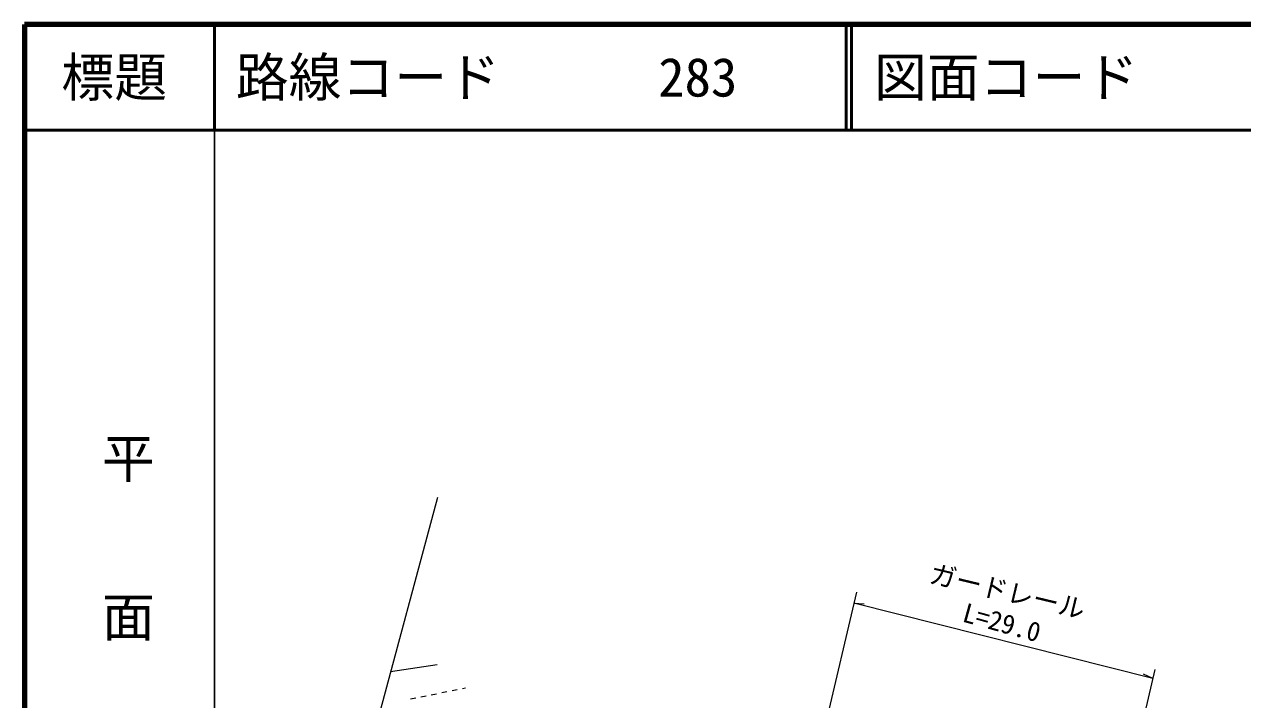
# Model space of a CAD drawing. Units: millimetres, scale not verified. Extents: x 40000 to 680000, y 20000 to 380000.
# Drawn here: x 40000 to 155258, y 316103 to 380000 of the extents above; entities that cross this region are included whole.
import ezdxf
from ezdxf.enums import TextEntityAlignment as Align

# ---------------------------------------------------------------- set-up
doc = ezdxf.new("R2010")
doc.units = ezdxf.units.MM
doc.header["$LTSCALE"] = 1000
for name, color, linetype, lineweight in [('M-STR-HTXT', 7, 'Continuous', 13), ('M-TTL', 2, 'Continuous', 140), ('M-TTL-BAND', 7, 'Continuous', 25), ('M-TTL-LINE', 7, 'Continuous', 50), ('M-TTL-TXT', 7, 'Continuous', 13), ('M-WORK', 1, 'Continuous', 13)]:
    doc.layers.add(name, color=color, linetype=linetype, lineweight=lineweight)
doc.styles.add('@ＭＳ ゴシック', font='')
doc.styles.add('ＭＳ ゴシック', font='')
doc.styles.get('@ＭＳ ゴシック').set_extended_font_data('@MS Gothic')
doc.styles.get('ＭＳ ゴシック').set_extended_font_data('MS Gothic')

msp = doc.modelspace()

# ---------------------------------------------------------------- linework, layer by layer
at = {"layer": 'M-STR-HTXT'}
for p, q in [((118715, 326263), (111609, 295879)), ((146965, 318957), (139860, 288573)), ((146767, 318109), (145873, 318520))]:
    msp.add_line(p, q, dxfattribs=at)
msp.add_lwpolyline([(146767, 318109), (118470, 325218), (119452, 325162)], dxfattribs=at)
at = {"layer": 'M-TTL'}
for p, q in [((40000, 380000), (40000, 20000)), ((680000, 380000), (40000, 380000))]:
    msp.add_line(p, q, dxfattribs=at)
at = {"layer": 'M-TTL-BAND'}
msp.add_line((58000, 370000), (58000, 20000), dxfattribs=at)
at = {"layer": 'M-TTL-LINE'}
for p, q in [((58000, 380000), (58000, 370000)), ((117750, 380000), (117750, 370000)), ((118250, 380000), (118250, 370000)), ((40000, 370000), (680000, 370000))]:
    msp.add_line(p, q, dxfattribs=at)
at = {"layer": 'M-WORK'}
for p, q in [((79093, 335237), (70262, 302497)), ((79060, 319403), (74644, 318742)), ((80950, 317030), (80460, 316931)), ((81738, 317189), (81440, 317129)), ((77030, 316237), (76539, 316138)), ((78010, 316435), (77520, 316336)), ((78990, 316633), (78500, 316534)), ((79970, 316831), (79480, 316732))]:
    msp.add_line(p, q, dxfattribs=at)

# ---------------------------------------------------------------- texts
at = {"layer": 'M-STR-HTXT', "style": 'ＭＳ ゴシック'}
for s, rotation, p in [('ガードレール', 346.5, (132668, 324917)), ('L=29.0', 344.5, (132095, 321987))]:
    msp.add_text(s, height=1833, rotation=rotation, dxfattribs=at).set_placement(p, align=Align.BOTTOM_CENTER)
at = {"layer": 'M-TTL-BAND', "style": '@ＭＳ ゴシック'}
msp.add_text('平\u3000\u3000面\u3000\u3000図', height=3666, rotation=270, dxfattribs=at).set_placement((49777, 306475), align=Align.MIDDLE_RIGHT)
at = {"layer": 'M-TTL-TXT', "style": 'ＭＳ ゴシック'}
msp.add_text('標題', height=3666, dxfattribs=at).set_placement((48500, 375000), align=Align.MIDDLE_CENTER)
for s, p in [('路線コード      283', (60000, 375000)), ('図面コード      3-0', (120380, 375000))]:
    msp.add_text(s, height=3666, dxfattribs=at).set_placement(p, align=Align.MIDDLE_LEFT)

doc.saveas('drawing.dxf')
